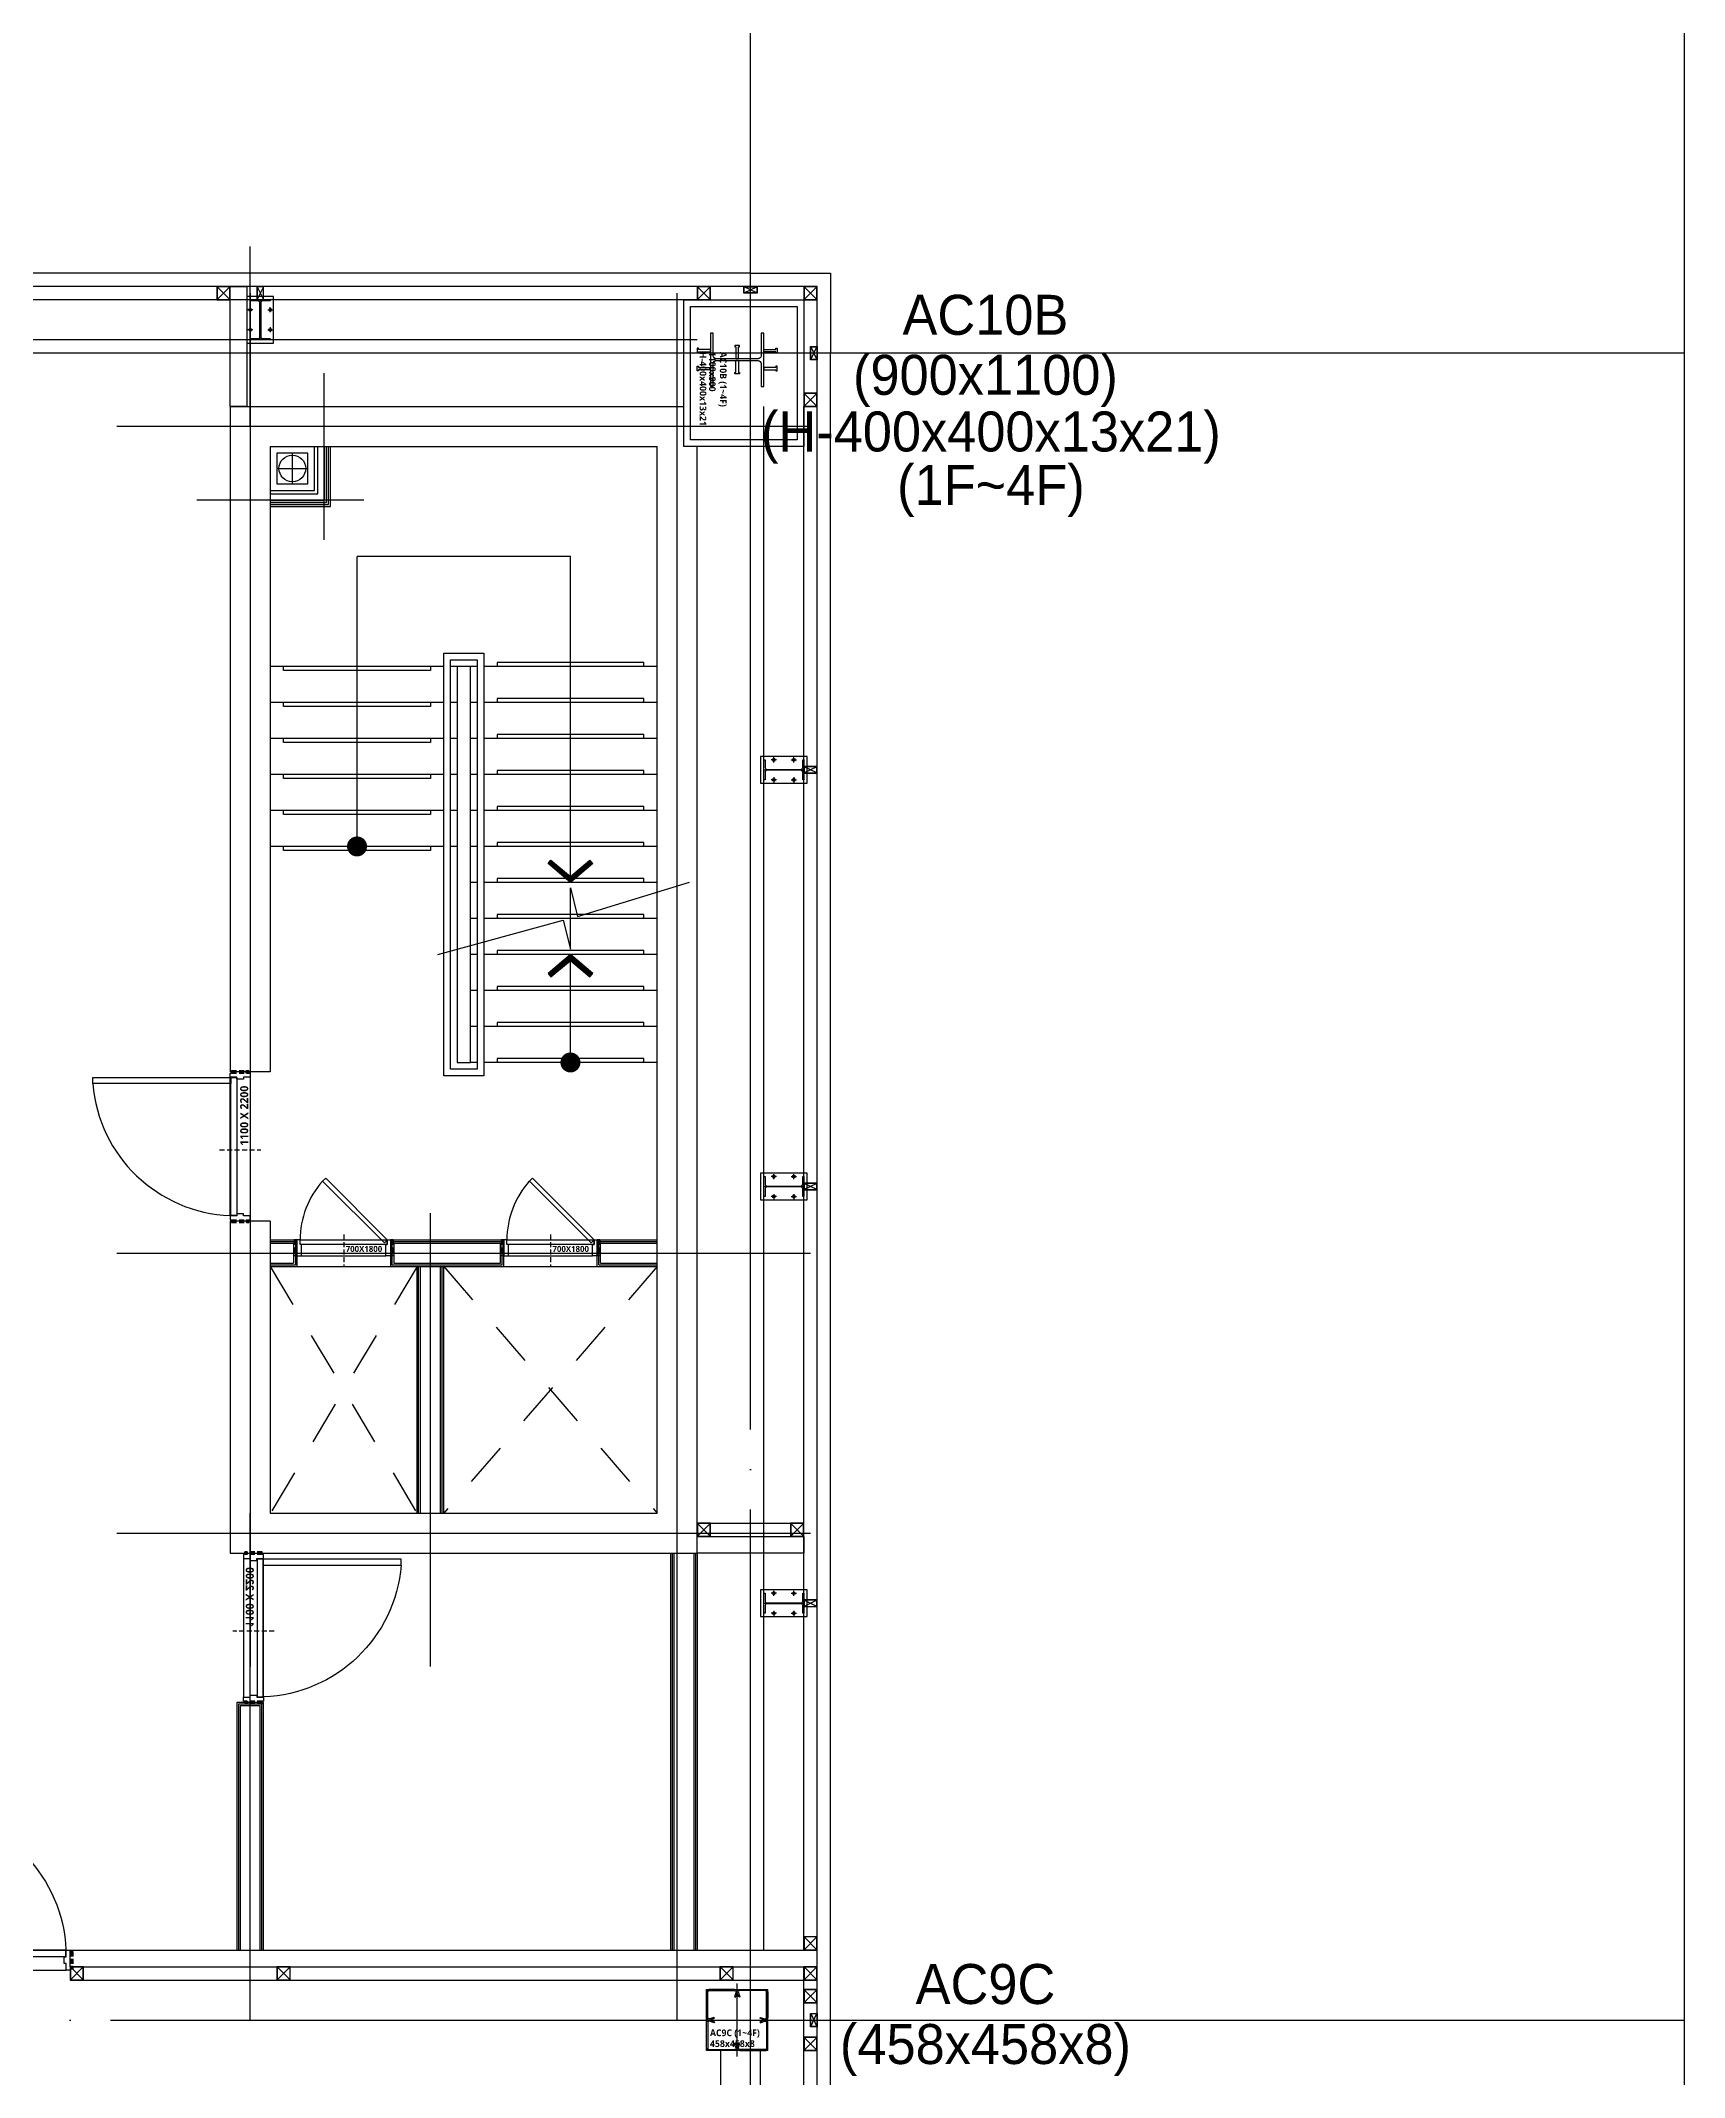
# Model space of a CAD drawing. Header units: millimetres. Extents: x -47382 to 204618, y -51045 to 127155.
# Drawn here: x 129679 to 142000, y 50942 to 66213 of the extents above; entities that cross this region are included whole.
import ezdxf
from ezdxf.enums import TextEntityAlignment as Align

# ---------------------------------------------------------------- set-up
doc = ezdxf.new("R2010")
doc.units = ezdxf.units.MM
doc.header["$LTSCALE"] = 300
doc.header["$MEASUREMENT"] = 0
for name, pattern in [('CEN', [62, 60, -1, 0, -1]), ('HID', [2, 1.1, -0.9]), ('HIDDEN2', [0.1875, 0.125, -0.0625])]:
    doc.linetypes.add(name, pattern=pattern)
doc.layers.get('0').update_dxf_attribs({"linetype": 'CONTINUOUS'})
doc.layers.get('Defpoints').update_dxf_attribs({"color": 153, "linetype": 'CONTINUOUS'})
for name, color, linetype in [('1', 7, 'CONTINUOUS'), ('6', 6, 'CONTINUOUS'), ('A-CEN', 1, 'CEN'), ('A-CODE-DRAIN', 6, 'CONTINUOUS'), ('A-DOOR', 4, 'CONTINUOUS'), ('A-DOOR-JAMB', 4, 'CONTINUOUS'), ('A-DOOR-SILL', 8, 'CONTINUOUS'), ('A-DOOR-SWING', 8, 'CONTINUOUS'), ('A-FLOR-FLIN-TYP2', 8, 'CONTINUOUS'), ('A-FLOR-GW', 6, 'CONTINUOUS'), ('A-FLOR-PANL', 6, 'CONTINUOUS'), ('A-FLOR-STRA-ETC', 7, 'CONTINUOUS'), ('A-FLOR-STRA-MAIN', 4, 'CONTINUOUS'), ('A-FLOR-STRA-SUB', 9, 'CONTINUOUS'), ('A-FLOR-STUD', 9, 'CONTINUOUS'), ('A-PS-HID', 5, 'HID'), ('A-ST-AXIS-CEN', 252, 'CEN'), ('A-ST-COL', 2, 'CONTINUOUS'), ('A-ST-CONC', 2, 'CONTINUOUS'), ('A-WALL-DRY1', 7, 'CONTINUOUS'), ('Bound', 9, 'CONTINUOUS'), ('FINISH', 7, 'CONTINUOUS'), ('SS-PLATE', 32, 'CONTINUOUS'), ('STEEL', 2, 'CONTINUOUS'), ('XREF-PLAN$0$A-STEEL', 7, 'CONTINUOUS'), ('충돌방지대 IN', 4, 'CONTINUOUS')]:
    doc.layers.add(name, color=color, linetype=linetype)
doc.layers.add('A-ANNO-NPLT', color=129, linetype='CONTINUOUS', plot=False)
doc.layers.add('Defpoint', color=161, linetype='CONTINUOUS', plot=False)
doc.styles.add('SH_대대리576', font='NanumGothicBold.ttf')
doc.styles.add('SHP-나눔bo', font='')
doc.styles.add('돋움', font='')
doc.styles.get('SHP-나눔bo').set_extended_font_data('NanumGothic', bold=True)
doc.styles.get('돋움').set_extended_font_data('Dotum')

# ---------------------------------------------------------------- blocks, each defined once
blk = doc.blocks.new('A$C0e376f74')
at = {"layer": 'A-ANNO-NPLT', "linetype": 'HIDDEN2'}
for p, q in [((525, 230), (525, -80)), ((-20, 140), (-20, 10)), ((0, 140), (-20, 140)), ((0, 120), (-20, 120)), ((0, 30), (-20, 30)), ((0, 10), (-20, 10)), ((-10, 140), (-10, 10)), ((0, 140), (0, 10)), ((1100, 140), (1120, 140)), ((1100, 140), (1100, 10)), ((1100, 120), (1120, 120)), ((1100, 30), (1120, 30)), ((1100, 10), (1120, 10)), ((1110, 140), (1110, 10)), ((1120, 140), (1120, 10))]:
    blk.add_line(p, q, dxfattribs=at)
at = {"layer": 'A-ANNO-NPLT', "linetype": 'ByBlock'}
blk.add_lwpolyline([(1067, 102), (33, 102), (33, 147), (1067, 147)], close=True, dxfattribs=at)
at = {"layer": 'A-DOOR', "linetype": 'ByBlock'}
blk.add_lwpolyline([(1067, 1181), (1067, 147), (1022, 147), (1022, 1181)], close=True, dxfattribs=at)
at = {"layer": 'A-DOOR-JAMB'}
for points in [[(0, 20), (0, 0), (30, 0), (30, 50), (45, 50), (45, 100), (30, 100), (30, 150), (0, 150), (0, 130)], [(1100, 20), (1100, 0), (1070, 0), (1070, 50), (1055, 50), (1055, 100), (1070, 100), (1070, 150), (1100, 150), (1100, 130)]]:
    blk.add_lwpolyline(points, dxfattribs=at)
at = {"layer": 'A-DOOR-SILL'}
for p, q in [((30, 150), (1070, 150)), ((1070, 0), (30, 0))]:
    blk.add_line(p, q, dxfattribs=at)
at = {"layer": 'A-DOOR-SWING'}
blk.add_arc((1107, 109), 1075, 94.5299, 177.8035, dxfattribs=at)
at = {"layer": 'A-ANNO-NPLT', "linetype": 'ByBlock', "style": 'SHP-나눔bo'}
blk.add_text('1100 X 2200', height=60, dxfattribs=at).set_placement((781, 16), align=Align.CENTER)
blk = doc.blocks.new('A$Ce0defec1')
at = {"layer": 'A-ANNO-NPLT', "linetype": 'HIDDEN2'}
for p, q in [((-120, 720), (-120, 700)), ((-120, 720), (0, 720)), ((-120, 710), (0, 710)), ((-120, 700), (0, 700)), ((-110, 720), (-110, 700)), ((-20, 720), (-20, 700)), ((0, 720), (0, 700)), ((-160, 350), (78, 350)), ((-120, 0), (-120, -20)), ((-120, 0), (0, 0)), ((-110, 0), (-110, -20)), ((-20, 0), (-20, -20)), ((0, 0), (0, -20)), ((-120, -10), (0, -10)), ((-120, -20), (0, -20))]:
    blk.add_line(p, q, dxfattribs=at)
at = {"layer": 'A-ANNO-NPLT', "linetype": 'ByBlock'}
blk.add_lwpolyline([(-120, 677), (-85, 677), (-85, 23), (-120, 23)], close=True, dxfattribs=at)
at = {"layer": 'A-DOOR', "linetype": 'ByBlock'}
for p, q in [((-582, 215), (-120, 677)), ((-561, 192), (-98, 655)), ((-120, 677), (-120, 700)), ((-120, 700), (0, 700)), ((-120, 677), (-98, 655)), ((-85, 677), (-120, 677)), ((-85, 665), (-85, 677)), ((0, 665), (-85, 665)), ((0, 700), (0, 665))]:
    blk.add_line(p, q, dxfattribs=at)
blk.add_lwpolyline([(-582, 215), (-561, 192)], dxfattribs=at)
at = {"layer": 'A-DOOR-JAMB'}
for p, q in [((-85, 23), (-120, 23)), ((-120, 23), (-120, 0)), ((-110, 0), (0, 0)), ((-85, 35), (-85, 23)), ((0, 35), (-85, 35)), ((0, 0), (0, 35))]:
    blk.add_line(p, q, dxfattribs=at)
at = {"layer": 'A-DOOR-SILL'}
blk.add_line((0, 18), (0, 665), dxfattribs=at)
at = {"layer": 'A-DOOR-SWING'}
blk.add_arc((-117, 691), 668, 228.3916, 269.7655, dxfattribs=at)
at = {"layer": 'A-ANNO-NPLT', "linetype": 'ByBlock', "style": 'SHP-나눔bo'}
blk.add_text('700X1800', height=45, rotation=90, dxfattribs=at).set_placement((-30, 502), align=Align.CENTER)
blk = doc.blocks.new('XR-평면도$0$8F-PLAN$0$arrow2')
at = {"color": 8}
blk.add_lwpolyline([(-0.002, 0.87), (0.738, 0), (-0.002, -0.87), (0.15, -1), (1, 0), (0.15, 1)], close=True, dxfattribs=at)
for points in [[(-0.002, 0.87), (0.15, 1), (0.738, 0), (1, 0)], [(0.738, 0), (1, 0), (-0.002, -0.87), (0.15, -1)]]:
    blk.add_solid(points, dxfattribs=at)
blk = doc.blocks.new('13')
at = {"layer": 'A-CEN'}
for p, q in [((-3350, 850), (-3350, -9450)), ((-150, -12100), (-150, 850)), ((850, -150), (-4350, -150)), ((-2000, -9450), (-2000, -6050)), ((-4350, -6350), (850, -6350)), ((-4350, -8450), (850, -8450))]:
    blk.add_line(p, q, dxfattribs=at)
at = {"layer": 'A-FLOR-FLIN-TYP2'}
for p, q in [((-3000, -6450), (-2300, -6450)), ((-1450, -6450), (-750, -6450))]:
    blk.add_line(p, q, dxfattribs=at)
at = {"layer": 'A-FLOR-STRA-ETC'}
for p, q in [((-2550, -3300), (-2550, -1125)), ((-950, -1125), (-2550, -1125)), ((-950, -3570), (-950, -1125)), ((-950, -4920), (-950, -4110))]:
    blk.add_line(p, q, dxfattribs=at)
at = {"layer": 'A-FLOR-STRA-ETC', "const_width": 75}
for points in [[(-2550, -3337, -1), (-2550, -3262, -1)], [(-950, -4957, -1), (-950, -4882, -1)]]:
    blk.add_lwpolyline(points, format="xyb", close=True, dxfattribs=at)
at = {"layer": 'A-FLOR-STRA-ETC'}
blk.add_lwpolyline([(-1943, -4110), (-1004, -3852), (-950, -4069), (-950, -3611), (-897, -3825), (-57, -3568)], dxfattribs=at)
at = {"layer": 'A-FLOR-STRA-MAIN'}
for p, q in [((-1900, -1950), (-3200, -1950)), ((-1800, -1950), (-1850, -1950)), ((-1650, -1950), (-1700, -1950)), ((-300, -1950), (-1600, -1950)), ((-1900, -2220), (-3200, -2220)), ((-1800, -2220), (-1850, -2220)), ((-1650, -2220), (-1700, -2220)), ((-300, -2220), (-1600, -2220)), ((-1900, -2490), (-3200, -2490)), ((-1800, -2490), (-1850, -2490)), ((-1650, -2490), (-1700, -2490)), ((-300, -2490), (-1600, -2490)), ((-1900, -2760), (-3200, -2760)), ((-1800, -2760), (-1850, -2760)), ((-1650, -2760), (-1700, -2760)), ((-300, -2760), (-1600, -2760)), ((-1900, -3030), (-3200, -3030)), ((-1800, -3030), (-1850, -3030)), ((-1650, -3030), (-1700, -3030)), ((-300, -3030), (-1600, -3030)), ((-1900, -3300), (-3200, -3300)), ((-1800, -3300), (-1850, -3300)), ((-1650, -3300), (-1700, -3300)), ((-300, -3300), (-1600, -3300)), ((-1650, -3570), (-1700, -3570)), ((-300, -3570), (-1600, -3570)), ((-1650, -3840), (-1700, -3840)), ((-300, -3840), (-1600, -3840)), ((-1650, -4110), (-1700, -4110)), ((-300, -4110), (-1600, -4110)), ((-1650, -4380), (-1700, -4380)), ((-300, -4380), (-1600, -4380)), ((-1650, -4650), (-1700, -4650)), ((-300, -4650), (-1600, -4650)), ((-1650, -4920), (-1700, -4920)), ((-300, -4920), (-1600, -4920))]:
    blk.add_line(p, q, dxfattribs=at)
blk.add_lwpolyline([(-1800, -4920), (-1700, -4920), (-1700, -1950), (-1800, -1950)], close=True, dxfattribs=at)
at = {"layer": 'A-FLOR-STRA-SUB', "color": 250}
for points in [[(-2000, -1950), (-2000, -1980), (-3100, -1980), (-3100, -1950)], [(-400, -1950), (-400, -1920), (-1500, -1920), (-1500, -1950)], [(-2000, -2220), (-2000, -2250), (-3100, -2250), (-3100, -2220)], [(-400, -2220), (-400, -2190), (-1500, -2190), (-1500, -2220)], [(-2000, -2490), (-2000, -2520), (-3100, -2520), (-3100, -2490)], [(-400, -2490), (-400, -2460), (-1500, -2460), (-1500, -2490)], [(-400, -2760), (-400, -2730), (-1500, -2730), (-1500, -2760)], [(-2000, -2760), (-2000, -2790), (-3100, -2790), (-3100, -2760)], [(-2000, -3030), (-2000, -3060), (-3100, -3060), (-3100, -3030)], [(-400, -3030), (-400, -3000), (-1500, -3000), (-1500, -3030)], [(-2000, -3300), (-2000, -3330), (-3100, -3330), (-3100, -3300)], [(-400, -3300), (-400, -3270), (-1500, -3270), (-1500, -3300)], [(-400, -3570), (-400, -3540), (-1500, -3540), (-1500, -3570)], [(-400, -3840), (-400, -3810), (-1500, -3810), (-1500, -3840)], [(-400, -4110), (-400, -4080), (-1500, -4080), (-1500, -4110)], [(-400, -4380), (-400, -4350), (-1500, -4350), (-1500, -4380)], [(-400, -4650), (-400, -4620), (-1500, -4620), (-1500, -4650)], [(-400, -4920), (-400, -4890), (-1500, -4890), (-1500, -4920)]]:
    blk.add_lwpolyline(points, dxfattribs=at)
at = {"layer": 'A-FLOR-STRA-SUB'}
for points in [[(-1600, -5020), (-1900, -5020), (-1900, -1850), (-1600, -1850)], [(-1650, -4970), (-1850, -4970), (-1850, -1900), (-1650, -1900)]]:
    blk.add_lwpolyline(points, close=True, dxfattribs=at)
at = {"layer": 'A-PS-HID'}
for p, q in [((-3200, -6450), (-2100, -8300)), ((-2100, -6450), (-3200, -8300)), ((-300, -6450), (-1900, -8300)), ((-1900, -6450), (-300, -8300))]:
    blk.add_line(p, q, dxfattribs=at)
at = {"layer": 'A-ST-CONC'}
for p, q in [((-3500, 0), (-100, 0)), ((-3500, 0), (-3500, -4990)), ((-3200, -300), (-300, -300)), ((-3200, -300), (-3200, -4990)), ((-300, -8300), (-300, -300)), ((0, -8600), (0, -300)), ((-3200, -4990), (-3500, -4990)), ((-3500, -6110), (-3500, -8600)), ((-3200, -6110), (-3500, -6110)), ((-3200, -6110), (-3200, -8300)), ((-3200, -8300), (-300, -8300)), ((-3500, -8600), (0, -8600))]:
    blk.add_line(p, q, dxfattribs=at)
at = {"layer": 'A-WALL-DRY1'}
for p, q in [((-3200, -6250), (-3000, -6250)), ((-3000, -6250), (-3000, -6450)), ((-2300, -6250), (-2300, -6450)), ((-2300, -6250), (-1450, -6250)), ((-1450, -6450), (-1450, -6250)), ((-750, -6450), (-750, -6250)), ((-750, -6250), (-300, -6250)), ((-3200, -6263), (-3012, -6263)), ((-3200, -6275), (-3025, -6275)), ((-3025, -6275), (-3025, -6425)), ((-3012, -6263), (-3012, -6438)), ((-2288, -6263), (-2288, -6438)), ((-2288, -6263), (-1462, -6263)), ((-2275, -6275), (-1475, -6275)), ((-2275, -6275), (-2275, -6425)), ((-1475, -6425), (-1475, -6275)), ((-1462, -6438), (-1462, -6263)), ((-738, -6263), (-300, -6263)), ((-738, -6438), (-738, -6263)), ((-725, -6275), (-300, -6275)), ((-725, -6425), (-725, -6275)), ((-3200, -6425), (-3025, -6425)), ((-3200, -6438), (-3012, -6438)), ((-3200, -6450), (-3000, -6450)), ((-2300, -6450), (-1450, -6450)), ((-2288, -6438), (-1462, -6438)), ((-2275, -6425), (-1475, -6425)), ((-2100, -8300), (-2100, -6450)), ((-2088, -8300), (-2088, -6450)), ((-2075, -8300), (-2075, -6450)), ((-1925, -8300), (-1925, -6450)), ((-1912, -8300), (-1912, -6450)), ((-1900, -8300), (-1900, -6450)), ((-750, -6450), (-300, -6450)), ((-738, -6438), (-300, -6438)), ((-725, -6425), (-300, -6425))]:
    blk.add_line(p, q, dxfattribs=at)
at = {"layer": 'A-DOOR'}
for name, p, rotation in [('A$C0e376f74', (-3350, -6100), 90.00000000000001), ('A$Ce0defec1', (-3000, -6370), 270), ('A$Ce0defec1', (-1450, -6370), 270)]:
    blk.add_blockref(name, p, dxfattribs=dict(at, rotation=rotation))
at = {"layer": 'A-FLOR-STRA-ETC', "extrusion": (0, 0, -1), "xscale": 166.9148302599861, "yscale": 167.8920954242349, "zscale": -166.9148302599861, "rotation": 270.0000170093786}
blk.add_blockref('XR-평면도$0$8F-PLAN$0$arrow2', (950, -3403), dxfattribs=at)
at = {"layer": 'A-FLOR-STRA-ETC', "xscale": 166.9148302599861, "yscale": 167.8920954242349, "zscale": 166.9148302599861, "rotation": 90.00001700937857}
blk.add_blockref('XR-평면도$0$8F-PLAN$0$arrow2', (-950, -4277), dxfattribs=at)
blk = doc.blocks.new('각50X100')
at = {"layer": 'A-FLOR-STUD'}
for p, q in [((-22.7, -2.3), (22.7, -97.7)), ((-22.7, -97.7), (22.7, -2.3))]:
    blk.add_line(p, q, dxfattribs=at)
for points in [[(-25, 0), (25, 0), (25, -100), (-25, -100)], [(-22.7, -2.3), (22.7, -2.3), (22.7, -97.7), (-22.7, -97.7)]]:
    blk.add_lwpolyline(points, close=True, dxfattribs=at)
blk = doc.blocks.new('XR-평면도$0$DOOR_1000')
at = {"layer": 'A-DOOR', "xscale": -1, "rotation": 1.297666310037115e-12}
blk.add_blockref('A$C0e376f74', (1100, 0), dxfattribs=at)
blk = doc.blocks.new('A$C284E115B')
at = {"layer": 'A-FLOR-STUD'}
for p, q in [((2, 48, -103000), (98, 2, -103000)), ((2, 2, -103000), (98, 48, -103000))]:
    blk.add_line(p, q, dxfattribs=at)
at = {"layer": 'A-FLOR-STUD', "elevation": -103000}
for points in [[(0, 50), (100, 50), (100, 0), (0, 0)], [(2, 48), (98, 48), (98, 2), (2, 2)]]:
    blk.add_lwpolyline(points, close=True, dxfattribs=at)
blk = doc.blocks.new('BOLT')
at = {"layer": '1', "color": 251}
for p, q in [((-21, 0), (21, 0)), ((0, -21), (0, 21))]:
    blk.add_line(p, q, dxfattribs=at)
at = {"layer": '6', "color": 251}
blk.add_circle((0, 0), 11, dxfattribs=at)
blk = doc.blocks.new('WC2_BP')
at = {"layer": 'SS-PLATE', "color": 251, "ltscale": 0.05}
blk.add_lwpolyline([(-175, -100), (175, -100), (175, 100), (-175, 100)], close=True, dxfattribs=at)
at = {"linetype": 'HID', "yscale": 0.909090909090909, "zscale": 0.909090909090909}
for p, xscale in [((-75, 75), -0.909090909090909), ((75, 75), 0.909090909090909)]:
    blk.add_blockref('BOLT', p, dxfattribs=dict(at, xscale=xscale))
at = {"linetype": 'HID', "yscale": 0.909090909090909, "zscale": 0.909090909090909, "rotation": 180}
for p, xscale in [((-75, -75), 0.909090909090909), ((75, -75), -0.909090909090909)]:
    blk.add_blockref('BOLT', p, dxfattribs=dict(at, xscale=xscale))
blk = doc.blocks.new('H-300X150X6_5X9')
at = {"layer": 'Defpoint'}
for p, q in [((-3.25, 0), (3.25, 0)), ((0, -150), (0, 150))]:
    blk.add_line(p, q, dxfattribs=at)
at = {"layer": 'STEEL'}
blk.add_lwpolyline([(-75, -150), (-75, -141), (-16.25, -141, 0.41421356), (-3.25, -128), (-3.25, 128, 0.41421356), (-16.25, 141), (-75, 141), (-75, 150), (75, 150), (75, 141), (16.25, 141, 0.41421356), (3.25, 128), (3.25, -128, 0.41421356), (16.25, -141), (75, -141), (75, -150)], format="xyb", close=True, dxfattribs=at)
at = {"layer": 'SS-PLATE', "color": 251, "ltscale": 0.05, "rotation": 90}
blk.add_blockref('WC2_BP', (0, 0), dxfattribs=at)
blk = doc.blocks.new('A$C2E56680A')
blk.add_blockref('A$C284E115B', (0, 50))
at = {"layer": 'STEEL', "xscale": -1, "rotation": 90.00000000000006}
blk.add_blockref('H-300X150X6_5X9', (250, 75, -103000), dxfattribs=at)
blk = doc.blocks.new('XREF-PLAN$0$각-100X100')
at = {"layer": 'XREF-PLAN$0$A-STEEL', "color": 1}
for p, q in [((-47.7, -47.7), (47.7, 47.7)), ((-47.7, 47.7), (47.7, -47.7))]:
    blk.add_line(p, q, dxfattribs=at)
at = {"layer": 'XREF-PLAN$0$A-STEEL'}
blk.add_lwpolyline([(-50, -50), (50, -50), (50, 50), (-50, 50)], close=True, dxfattribs=at)
at = {"layer": 'XREF-PLAN$0$A-STEEL', "color": 8}
blk.add_lwpolyline([(-47.7, -47.7), (47.7, -47.7), (47.7, 47.7), (-47.7, 47.7)], close=True, dxfattribs=at)
blk = doc.blocks.new('AC9C(1~4f)')
at = {"layer": 'A-ST-COL'}
for points in [[(265, 479), (254, 448), (261, 445), (273, 476, 0.520567), (254, 503), (65, 503, 0.414214), (45, 483), (45, 294, 0.520567), (72, 275), (103, 287), (100, 294), (69, 283, -0.520567), (53, 294), (53, 483, -0.414214), (65, 495), (254, 495, -0.520567)], [(283, 479), (294, 448), (287, 445), (275, 476, -0.520567), (294, 503), (483, 503, -0.414214), (503, 483), (503, 294, -0.520567), (476, 275), (445, 287), (448, 294), (479, 283, 0.520567), (495, 294), (495, 483, 0.414214), (483, 495), (294, 495, 0.520567)], [(265, 69), (254, 100), (261, 103), (273, 72, -0.520567), (254, 45), (65, 45, -0.414214), (45, 65), (45, 254, -0.520567), (72, 273), (103, 261), (100, 254), (69, 265, 0.520567), (53, 254), (53, 65, 0.414214), (65, 53), (254, 53, 0.520567)], [(283, 69), (294, 100), (287, 103), (275, 72, 0.520567), (294, 45), (483, 45, 0.414214), (503, 65), (503, 254, 0.520567), (476, 273), (445, 261), (448, 254), (479, 265, -0.520567), (495, 254), (495, 65, -0.414214), (483, 53), (294, 53, -0.520567)]]:
    blk.add_lwpolyline(points, format="xyb", close=True, dxfattribs=at)
at = {"layer": 'Bound', "color": 9, "linetype": 'Continuous'}
for p, q in [((45, 503), (503, 503)), ((45, 45), (45, 503)), ((503, 45), (503, 503)), ((503, 45), (45, 45))]:
    blk.add_line(p, q, dxfattribs=at)
at = {"layer": 'Defpoint'}
for p, q in [((274, 0), (274, 548)), ((0, 274), (548, 274))]:
    blk.add_line(p, q, dxfattribs=at)
at = {"layer": 'Defpoint', "linetype": 'Continuous', "style": 'SH_대대리576'}
for s, p in [('AC9C (1~4F)', (70, 178)), ('458x458x8', (70, 97))]:
    blk.add_text(s, height=50, dxfattribs=at).set_placement(p, align=Align.MIDDLE_LEFT)
blk = doc.blocks.new('ACT 지상1층구조평면도')
for points in [[(182732, 115266), (182732, 114266), (181932, 114266), (181932, 115266)], [(181992, 114944), (181992, 114952), (181982, 114952), (181982, 114917), (181992, 114917), (181992, 114925), (182082, 114925), (182082, 114944)], [(182292, 114963), (182300, 114963), (182300, 114973), (182265, 114973), (182265, 114963), (182273, 114963), (182273, 114873), (182292, 114873)], [(182292, 114770), (182300, 114770), (182300, 114760), (182265, 114760), (182265, 114770), (182273, 114770), (182273, 114860), (182292, 114860)], [(182572, 114944), (182572, 114952), (182582, 114952), (182582, 114917), (182572, 114917), (182572, 114925), (182482, 114925), (182482, 114944)], [(181992, 114790), (181992, 114782), (181982, 114782), (181982, 114817), (181992, 114817), (181992, 114809), (182082, 114809), (182082, 114790)], [(182572, 114790), (182572, 114782), (182582, 114782), (182582, 114817), (182572, 114817), (182572, 114809), (182482, 114809), (182482, 114790)]]:
    blk.add_lwpolyline(points, close=True)
at = {"color": 2, "linetype": 'Continuous'}
blk.add_lwpolyline([(182439, 114860, -0.414214), (182461, 114838), (182461, 114666), (182482, 114666), (182482, 115066), (182461, 115066), (182461, 114895, -0.414214), (182439, 114873), (182125, 114873, -0.414214), (182103, 114895), (182103, 115066), (182082, 115066), (182082, 114666), (182103, 114666), (182103, 114838, -0.414214), (182125, 114860)], format="xyb", close=True, dxfattribs=at)
at = {"layer": 'A-ST-COL'}
blk.add_lwpolyline([(181882, 115316), (182782, 115316), (182782, 114216), (181882, 114216)], close=True, dxfattribs=at)
at = {"layer": 'Defpoint'}
blk.add_lwpolyline([(189382, 51045), (47382, 51045), (47382, 150416), (189382, 150416)], close=True, dxfattribs=at)
at = {"layer": 'FINISH'}
blk.add_line((181882, 114216), (181882, 115316), dxfattribs=at)
blk.add_blockref('AC9C(1~4f)', (182008, 102142))
at = {"layer": 'Defpoint', "linetype": 'Continuous', "style": 'SH_대대리576'}
for s, p in [('H-400x400x13x21', (182026, 114926)), ('1100x900', (182096, 114926)), ('AC10B (1~4F)', (182177, 114926))]:
    blk.add_text(s, height=50, rotation=270, dxfattribs=at).set_placement(p, align=Align.MIDDLE_LEFT)

msp = doc.modelspace()

# ---------------------------------------------------------------- linework, layer by layer
at = {"layer": 'A-CEN'}
for p, q in [((131250, 63321), (131250, 64671)), ((131800, 63721), (131800, 62471)), ((130850, 62771), (132100, 62771)), ((131250, 51371), (131250, 55171))]:
    msp.add_line(p, q, dxfattribs=at)
at = {"layer": 'A-CODE-DRAIN'}
for p, q in [((131565, 63121), (131565, 62891)), ((131450, 63006), (131680, 63006))]:
    msp.add_line(p, q, dxfattribs=at)
msp.add_circle((131565, 63006), 100, dxfattribs=at)
at = {"layer": 'A-FLOR-FLIN-TYP2'}
for p, q in [((134600, 64271), (124000, 64271)), ((134600, 63971), (124870, 63971)), ((135100, 51896), (135100, 63471)), ((135400, 51896), (135400, 63471)), ((134700, 55096), (135400, 55096)), ((135400, 40771), (135400, 51771)), ((129900, 51671), (135400, 51671))]:
    msp.add_line(p, q, dxfattribs=at)
at = {"layer": 'A-FLOR-GW'}
for p, q in [((135000, 64471), (124000, 64471)), ((135000, 64371), (127250, 64371)), ((135500, 51371), (135500, 63871)), ((135600, 51371), (135600, 63871)), ((135500, 40371), (135500, 51371)), ((135600, 40371), (135600, 51371))]:
    msp.add_line(p, q, dxfattribs=at)
for points in [[(135000, 64471), (135600, 64471), (135600, 63871)], [(135500, 63871), (135500, 64371), (135000, 64371)]]:
    msp.add_lwpolyline(points, dxfattribs=at)
for points in [[(131100, 64371), (131225, 64371), (131225, 63471), (131100, 63471)], [(135400, 54996), (135400, 54871), (134600, 54871), (134600, 54996)]]:
    msp.add_lwpolyline(points, close=True, dxfattribs=at)
at = {"layer": 'A-FLOR-PANL'}
for p, q in [((129900, 51896), (135500, 51896)), ((129900, 51771), (129900, 51896)), ((129900, 51771), (135500, 51771))]:
    msp.add_line(p, q, dxfattribs=at)
at = {"layer": 'A-ST-AXIS-CEN'}
for p, q in [((135000, 0), (135000, 99371)), ((0, 51371), (142000, 51371))]:
    msp.add_line(p, q, dxfattribs=at)
msp.add_lwpolyline([(142000, 63871), (0, 63871)], dxfattribs=at)
at = {"layer": 'A-WALL-DRY1'}
for p, q in [((134400, 54871), (134400, 51896)), ((134412, 54871), (134412, 51896)), ((134425, 54871), (134425, 51896)), ((134575, 54871), (134575, 51896)), ((134587, 54871), (134587, 51896)), ((134600, 54871), (134600, 51896)), ((131350, 51896), (131350, 53751))]:
    msp.add_line(p, q, dxfattribs=at)
for points in [[(131400, 62841), (131730, 62841), (131730, 63171)], [(131400, 62816), (131755, 62816), (131755, 63171)], [(131400, 62766), (131805, 62766), (131805, 63171)], [(131400, 62751), (131820, 62751), (131820, 63171)], [(131400, 62736), (131835, 62736), (131835, 63171)], [(131400, 62721), (131850, 62721), (131850, 63171)], [(131350, 53751), (131150, 53751), (131150, 51896)], [(131337, 51896), (131337, 53739), (131162, 53739), (131162, 51896)], [(131325, 51896), (131325, 53726), (131175, 53726), (131175, 51896)]]:
    msp.add_lwpolyline(points, dxfattribs=at)
msp.add_lwpolyline([(131450, 62891), (131680, 62891), (131680, 63121), (131450, 63121)], close=True, dxfattribs=at)
at = {"layer": 'Defpoint'}
msp.add_lwpolyline([(142000, 0), (0, 0), (0, 99371), (142000, 99371)], close=True, dxfattribs=at)
at = {"layer": '충돌방지대 IN'}
for p, q in [((134775, 51142), (134775, 41071)), ((135075, 40771), (135075, 51142))]:
    msp.add_line(p, q, dxfattribs=at)

# ---------------------------------------------------------------- block references
for name, p in [('ACT 지상1층구조평면도', (-47382, -51045)), ('13', (134600, 63471)), ('각50X100', (135475, 63921)), ('각50X100', (135475, 51421))]:
    msp.add_blockref(name, p)
at = {"ltscale": 5}
for p in [(131050, 64321), (134650, 64321), (135450, 64321), (135450, 63521), (134650, 55046), (135350, 55046), (135450, 51946), (129950, 51721), (131500, 51721), (134821, 51721), (135450, 51721), (135450, 51550), (135450, 51192)]:
    msp.add_blockref('XREF-PLAN$0$각-100X100', p, dxfattribs=at)
at = {"rotation": 90}
msp.add_blockref('각50X100', (134950, 64346), dxfattribs=at)
at = {"extrusion": (0, 0, -1), "xscale": -1, "zscale": -1}
for p, rotation in [((-131200, 54861), 89.99999999999991), ((-128800, 51746), 359.9999999998513)]:
    msp.add_blockref('XR-평면도$0$DOOR_1000', p, dxfattribs=dict(at, rotation=rotation))
at = {"layer": 'A-ST-AXIS-CEN', "extrusion": (0, 0, -1), "zscale": -1, "rotation": 270}
msp.add_blockref('A$C2E56680A', (-131400, 64371), dxfattribs=at)
at = {"layer": 'A-ST-AXIS-CEN', "extrusion": (0, 0, -1), "zscale": -1}
for p in [(-135500, 60671), (-135500, 57546), (-135500, 54421)]:
    msp.add_blockref('A$C2E56680A', p, dxfattribs=at)

# ---------------------------------------------------------------- texts
at = {"layer": 'Defpoints', "linetype": 'Continuous', "style": '돋움'}
for s, p in [('AC10B', (136761, 63918)), ('(900x1100)', (136761, 63468)), ('(H-400x400x13x21)', (136802, 63043)), ('(1F~4F)', (136802, 62643)), ('AC9C', (136761, 51401)), ('(458x458x8)', (136761, 50951))]:
    msp.add_text(s, height=300, dxfattribs=at).set_placement(p, align=Align.BOTTOM_CENTER)

doc.saveas('drawing.dxf')
